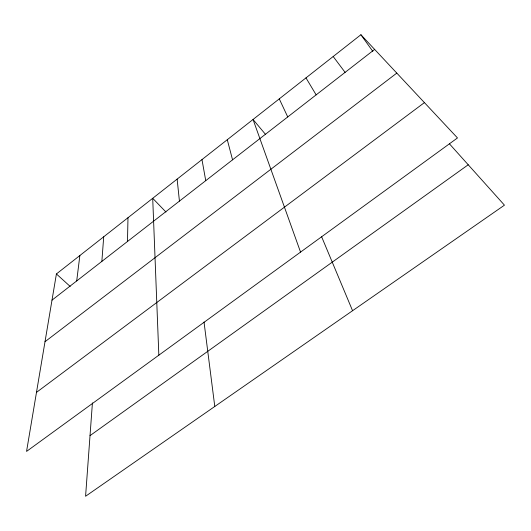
<?xml version="1.0" encoding="UTF-8"?>
<svg xmlns="http://www.w3.org/2000/svg" width="531" height="531" viewBox="0 0 531 531"><rect width="100%" height="100%" fill="white"/><g stroke="black" fill="none" stroke-linecap="round" stroke-linejoin="round"><path stroke-width="0.8" d="M127.486 241.486L127.991 217.717M92.421 402.91L85.577 496.266L504.45 205.165L449.352 143.735M101.859 261.398L103.711 236.793M76.703 280.952L79.856 255.537M56.412 273.95L26.55 451.416L457.483 137.947L360.907 34.734L56.412 273.95L70.185 286.448M52.005 300.141L374.64 49.41M45.009 341.712L396.803 73.099M36.486 392.376L424.422 102.609M90.018 435.646L468.223 164.776M165.957 212.035L152.709 198.302L158.842 355.186M265.686 134.589L253.041 119.475L300.546 252.106M333.189 56.512L345.104 72.369M360.907 34.734L372.822 51.388M305.982 77.884L316.144 94.87M279.266 98.872L287.742 116.946M321.66 236.833L352.571 310.715M227.281 139.713L232.558 159.831M201.979 159.592L205.743 180.666M204.023 322.012L214.783 406.474M177.128 179.113L179.432 201.116"/></g></svg>
